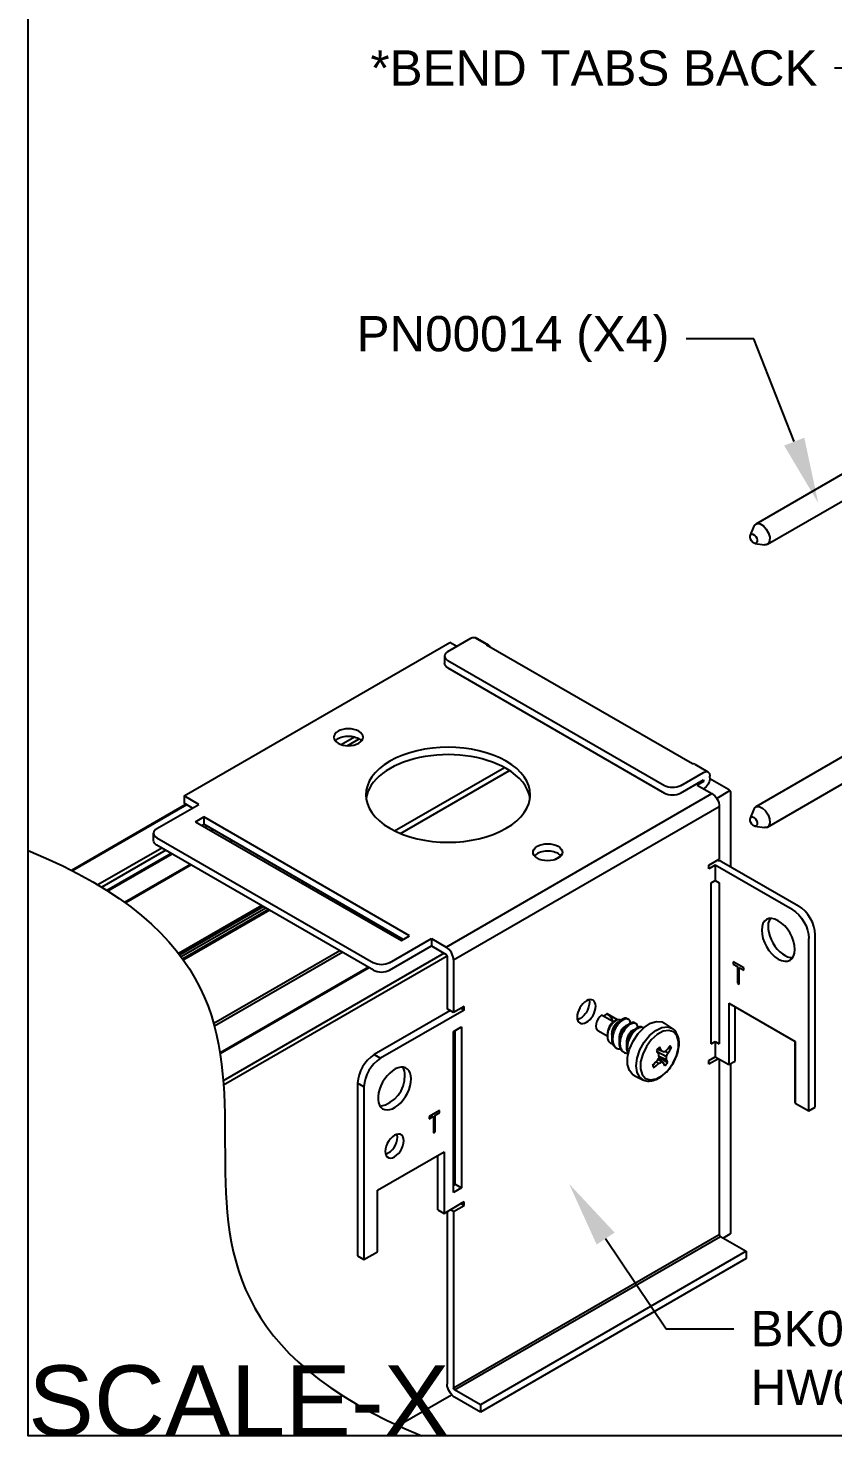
# Model space of a CAD drawing. Extents: x 0 to 9.5, y -12.2 to 0.1.
# Drawn here: x 0 to 4.28, y -12.18 to -4.68 of the extents above; entities that cross this region are included whole.
import ezdxf
from ezdxf import colors
from ezdxf.entities.mleader import LeaderData, LeaderLine
from ezdxf.math import Vec2, Vec3

# ---------------------------------------------------------------- set-up
doc = ezdxf.new("R2010")
doc.units = 0
doc.header["$LTSCALE"] = 0.5
doc.header["$MEASUREMENT"] = 0
for name, color, linetype in [('Dimension', 10, 'CONTINUOUS'), ('FAB DWG', 221, 'CONTINUOUS'), ('Hardware', 242, 'CONTINUOUS'), ('Housing', 150, 'CONTINUOUS'), ('Mounting', 4, 'CONTINUOUS'), ('WallMount Bracket', 190, 'CONTINUOUS')]:
    doc.layers.add(name, color=color, linetype=linetype)
doc.layers.add('Text-Unprinted', color=131, linetype='CONTINUOUS', plot=False)
doc.styles.add('LSAD_Standard', font='arial.ttf')
doc.styles.get("Standard").update_dxf_attribs({"font": 'arial.ttf'})

msp = doc.modelspace()

# ---------------------------------------------------------------- linework, layer by layer
at = {"layer": 'Dimension', "transparency": 16777216}
msp.add_open_spline([(0, -9.0547), (1.0428, -9.4846), (1.0471, -10.6126), (1.0513, -11.7405), (2.0941, -12.1704)], degree=3, dxfattribs=at)
at = {"layer": 'Hardware', "linetype": 'Continuous', "lineweight": 25, "transparency": 16777216}
for p, q in [((4.368, -7.0301), (3.8716, -7.3166)), ((3.9336, -7.424), (4.43, -7.1375)), ((3.8617, -7.3286), (3.8421, -7.3764)), ((3.8671, -7.4197), (3.9183, -7.4267)), ((4.3693, -8.5349), (3.8716, -8.8222)), ((3.9336, -8.9296), (4.4302, -8.643)), ((3.8617, -8.8342), (3.8421, -8.882)), ((3.8671, -8.9253), (3.9183, -8.9323)), ((3.9302, -8.9312), (3.9183, -8.9323))]:
    msp.add_line(p, q, dxfattribs=at)
at = {"layer": 'Hardware', "transparency": 16777216}
for p, q in [((3.1102, -9.9647), (3.0508, -9.9304)), ((3.0794, -9.9236), (3.0605, -9.936)), ((3.0813, -9.9245), (3.0794, -9.9236)), ((3.1352, -9.9556), (3.0813, -9.9245)), ((3.128, -9.9585), (3.1193, -9.9636)), ((3.1943, -9.9536), (3.1895, -9.9508)), ((3.2336, -9.9763), (3.2287, -9.9734)), ((3.4287, -10.0016), (3.3854, -9.9728)), ((3.0306, -10.0122), (3.0837, -10.0429)), ((3.0834, -10.0256), (3.0834, -10.0418)), ((3.2724, -9.9987), (3.268, -9.9961)), ((3.1271, -10.1041), (3.132, -10.107)), ((3.3486, -10.1124), (3.3836, -10.1269)), ((3.3489, -10.112), (3.372, -10.1216)), ((3.39, -10.1226), (3.4052, -10.1316)), ((3.4075, -10.1033), (3.4228, -10.1062)), ((3.1664, -10.1268), (3.1713, -10.1296)), ((3.341, -10.18), (3.3544, -10.1888)), ((3.3466, -10.1252), (3.3962, -10.1502)), ((3.3515, -10.1664), (3.3697, -10.1801)), ((3.353, -10.164), (3.3799, -10.1846)), ((3.3565, -10.1488), (3.3961, -10.1662)), ((3.3569, -10.1548), (3.4027, -10.1831)), ((3.2245, -10.2515), (3.2711, -10.2745)), ((3.3246, -10.2014), (3.3304, -10.2103))]:
    msp.add_line(p, q, dxfattribs=at)
at = {"layer": 'Hardware', "linetype": 'Continuous', "lineweight": 25, "transparency": 16777216, "flags": 128}
for points in [[(3.8617, -7.3286), (3.8667, -7.3206), (3.8791, -7.314), (3.895, -7.3161), (3.9121, -7.3264), (3.9278, -7.3434), (3.9396, -7.3645), (3.9458, -7.3865), (3.9454, -7.406), (3.9385, -7.4201), (3.9262, -7.4266), (3.9183, -7.4267)], [(3.8713, -7.3829), (3.8765, -7.3922), (3.8792, -7.4019), (3.8791, -7.4106), (3.876, -7.4168), (3.8706, -7.4197), (3.8636, -7.4188), (3.856, -7.4142), (3.8491, -7.4067), (3.8439, -7.3974), (3.8411, -7.3877), (3.8413, -7.3791), (3.8443, -7.3729), (3.8498, -7.37), (3.8568, -7.3709), (3.8644, -7.3754), (3.8713, -7.3829)], [(3.8617, -8.8342), (3.8641, -8.8295), (3.8751, -8.8207), (3.8902, -8.8202), (3.9072, -8.8282), (3.9236, -8.8435), (3.9367, -8.8638), (3.9447, -8.8859), (3.9462, -8.9064), (3.9411, -8.9224), (3.9302, -8.9312), (3.9302, -8.9312)], [(3.8452, -8.9058), (3.8416, -8.896), (3.841, -8.887), (3.8432, -8.8799), (3.848, -8.876), (3.8547, -8.8758), (3.8622, -8.8794), (3.8694, -8.8861), (3.8752, -8.8951), (3.8787, -8.9048), (3.8794, -8.9139), (3.8772, -8.9209), (3.8724, -8.9248), (3.8657, -8.925), (3.8582, -8.9215), (3.851, -8.9147), (3.8452, -8.9058)]]:
    msp.add_lwpolyline(points, dxfattribs=at)
at = {"layer": 'Hardware', "transparency": 16777216, "flags": 128}
for points in [[(3.0508, -9.9304), (3.041, -9.9394), (3.0325, -9.9507), (3.0258, -9.9635), (3.0216, -9.9766), (3.0201, -9.9891), (3.0216, -9.9999), (3.0258, -10.0082), (3.0306, -10.0122)], [(3.1992, -10.2263), (3.1894, -10.1945), (3.1895, -10.1552), (3.1996, -10.1119), (3.2189, -10.0686), (3.2455, -10.0289), (3.2771, -9.9965), (3.311, -9.9742), (3.344, -9.964), (3.3734, -9.9668), (3.3854, -9.9728)], [(3.2708, -10.2743), (3.2546, -10.2618), (3.2403, -10.2354), (3.2355, -10.2002), (3.2406, -10.1593), (3.2551, -10.1164), (3.2778, -10.0753), (3.3067, -10.0396), (3.3391, -10.0125), (3.3723, -9.9964), (3.4031, -9.9928), (3.4288, -10.0017)], [(3.2673, -10.2476), (3.2854, -10.2676), (3.3107, -10.2754), (3.3409, -10.2704), (3.3728, -10.2529), (3.4035, -10.2248), (3.4298, -10.1887), (3.4493, -10.1482), (3.46, -10.1072), (3.4608, -10.0698), (3.4518, -10.0397), (3.4337, -10.0197), (3.4083, -10.0118), (3.3782, -10.0169), (3.3463, -10.0343), (3.3156, -10.0625), (3.2893, -10.0986), (3.2698, -10.1391), (3.2591, -10.18), (3.2583, -10.2174), (3.2673, -10.2476)], [(3.2245, -10.2515), (3.2182, -10.2478), (3.1992, -10.2263)]]:
    msp.add_lwpolyline(points, dxfattribs=at)
at = {"layer": 'Hardware', "transparency": 16777216}
for centre, radius, start, end in [((3.1593, -10.0281), 0.0759, 121.85563, 178.14975), ((3.4346, -10.185), 0.1126, 132.39752, 144.44712), ((2.6836, -10.5432), 0.7838, 30.96929, 32.72508), ((2.9632, -10.3815), 0.4844, 32.45401, 35.26749), ((1.0776, -15.1181), 5.4981, 65.20249, 65.33581), ((3.147, -9.7719), 0.4267, 303.66929, 305.93261), ((3.0067, -9.8182), 0.4921, 322.56709, 326.14561), ((3.0599, -9.8739), 0.4308, 323.2582, 327.37993), ((3.3906, -10.1147), 0.0333, 14.81794, 42.03153), ((2.9457, -9.765), 0.5731, 311.16728, 314.39974), ((3.3552, -10.188), 0.0333, 194.81794, 222.03153), ((3.0207, -9.8395), 0.4831, 309.87607, 313.69459), ((2.8665, -9.8801), 0.5633, 328.48421, 330.57958), ((3.163, -9.8372), 0.4004, 298.55246, 301.07736), ((2.8735, -10.1888), 0.4847, 3.78468, 5.78497), ((3.6376, -9.5901), 0.6479, 245.58034, 246.56265), ((3.0948, -10.3199), 0.3156, 22.17768, 25.39827), ((3.3111, -10.1177), 0.1126, 312.39752, 324.44712), ((3.0674, -10.1571), 0.3288, 358.40337, 1.19391), ((3.2, -10.2523), 0.2141, 18.8563, 23.70525), ((2.9602, -9.9284), 0.4892, 333.02831, 335.44752)]:
    msp.add_arc(centre, radius, start, end, dxfattribs=at)
msp.add_ellipse((3.0359, -9.9568), major_axis=(0.0734, -0.0214), ratio=0.636923, start_param=0.2745, end_param=1.131356, dxfattribs=at)
for points, knots in [([(3.1094, -9.9744), (3.1127, -9.9709), (3.1201, -9.9633), (3.132, -9.9557), (3.1431, -9.9529), (3.1507, -9.9539), (3.1529, -9.9574), (3.1534, -9.9582)], [0, 0, 0, 0, 0.198403, 0.437384, 0.679844, 0.928294, 1, 1, 1, 1]), ([(3.1525, -9.9664), (3.1512, -9.9657), (3.148, -9.9637), (3.1399, -9.9667), (3.1298, -9.9739), (3.1225, -9.9816), (3.1191, -9.9853)], [0, 0, 0, 0, 0.181246, 0.465442, 0.746856, 1, 1, 1, 1]), ([(3.189, -9.9514), (3.1885, -9.9508), (3.1845, -9.9463), (3.1705, -9.9478), (3.1506, -9.9575), (3.1376, -9.9726), (3.1312, -9.9801)], [0, 0, 0, 0, 0.044871, 0.357334, 0.682909, 1, 1, 1, 1]), ([(3.205, -9.9744), (3.2047, -9.9708), (3.2038, -9.9599), (3.1933, -9.9511), (3.1759, -9.9499), (3.1554, -9.9605), (3.1424, -9.9755), (3.1361, -9.983)], [0, 0, 0, 0, 0.108019, 0.333276, 0.55139, 0.778656, 1, 1, 1, 1]), ([(3.2283, -9.9741), (3.2278, -9.9735), (3.2238, -9.9689), (3.2098, -9.9705), (3.1899, -9.9802), (3.1769, -9.9953), (3.1705, -10.0028)], [0, 0, 0, 0, 0.044871, 0.357334, 0.682909, 1, 1, 1, 1]), ([(3.2443, -9.997), (3.244, -9.9935), (3.2431, -9.9826), (3.2326, -9.9737), (3.2152, -9.9726), (3.1947, -9.9831), (3.1817, -9.9982), (3.1753, -10.0056)], [0, 0, 0, 0, 0.108019, 0.333276, 0.55139, 0.778656, 1, 1, 1, 1]), ([(3.1115, -10.0849), (3.1107, -10.0849), (3.1038, -10.0849), (3.0943, -10.0771), (3.0852, -10.0619), (3.0824, -10.0413), (3.0857, -10.0186), (3.0942, -9.9963), (3.103, -9.982), (3.1084, -9.9755), (3.1094, -9.9744)], [0, 0, 0, 0, 0.022297, 0.194605, 0.355817, 0.515108, 0.674685, 0.823565, 0.970151, 1, 1, 1, 1]), ([(3.1191, -9.9853), (3.1159, -9.9909), (3.1093, -10.0023), (3.1054, -10.0221), (3.1041, -10.0359), (3.1062, -10.041), (3.1063, -10.0413)], [0, 0, 0, 0, 0.326901, 0.662879, 0.984838, 1, 1, 1, 1]), ([(3.1312, -9.9801), (3.1255, -9.9889), (3.1141, -10.0068), (3.1051, -10.0386), (3.1041, -10.068), (3.1114, -10.092), (3.1225, -10.0999), (3.1275, -10.1035)], [0, 0, 0, 0, 0.203832, 0.413117, 0.613974, 0.821409, 1, 1, 1, 1]), ([(3.1361, -9.983), (3.1304, -9.9918), (3.119, -10.0096), (3.11, -10.0413), (3.1088, -10.0711), (3.1171, -10.0951), (3.1323, -10.11), (3.146, -10.1108), (3.1521, -10.1112)], [0, 0, 0, 0, 0.170918, 0.346408, 0.514831, 0.68877, 0.862709, 1, 1, 1, 1]), ([(3.1912, -9.9885), (3.1909, -9.9882), (3.1888, -9.9856), (3.1807, -9.9868), (3.1696, -9.9936), (3.158, -10.0072), (3.1487, -10.0252), (3.1446, -10.0448), (3.1434, -10.0586), (3.1455, -10.0637), (3.1456, -10.0639)], [0, 0, 0, 0, 0.02279, 0.1813023, 0.3467171, 0.5076626, 0.6686081, 0.8340228, 0.9925351, 1, 1, 1, 1]), ([(3.1705, -10.0028), (3.1648, -10.0116), (3.1534, -10.0295), (3.1444, -10.0613), (3.1433, -10.0907), (3.1507, -10.1146), (3.1617, -10.1225), (3.1668, -10.1262)], [0, 0, 0, 0, 0.203832, 0.413117, 0.613974, 0.821409, 1, 1, 1, 1]), ([(3.1753, -10.0056), (3.1697, -10.0144), (3.1582, -10.0323), (3.1493, -10.064), (3.1481, -10.0938), (3.1564, -10.1177), (3.1716, -10.1326), (3.1853, -10.1335), (3.1913, -10.1338)], [0, 0, 0, 0, 0.170918, 0.346408, 0.514831, 0.68877, 0.862709, 1, 1, 1, 1]), ([(3.2305, -10.0112), (3.2302, -10.0109), (3.2281, -10.0083), (3.22, -10.0095), (3.2089, -10.0163), (3.1973, -10.0299), (3.188, -10.0479), (3.1839, -10.0674), (3.1827, -10.0813), (3.1848, -10.0864), (3.1849, -10.0866)], [0, 0, 0, 0, 0.02279, 0.1813023, 0.3467171, 0.5076626, 0.6686081, 0.8340228, 0.9925351, 1, 1, 1, 1]), ([(3.2098, -10.0255), (3.2041, -10.0343), (3.1926, -10.0522), (3.1838, -10.0838), (3.1821, -10.113), (3.1883, -10.1271), (3.1913, -10.1338)], [0, 0, 0, 0, 0.254588, 0.515987, 0.766859, 1, 1, 1, 1]), ([(3.2146, -10.0283), (3.209, -10.0371), (3.1975, -10.055), (3.1888, -10.0865), (3.1868, -10.113), (3.1918, -10.1248), (3.1937, -10.1293)], [0, 0, 0, 0, 0.276721, 0.560845, 0.833527, 1, 1, 1, 1]), ([(3.2676, -9.9968), (3.2671, -9.9962), (3.2631, -9.9916), (3.2491, -9.9932), (3.2292, -10.0028), (3.2162, -10.018), (3.2098, -10.0255)], [0, 0, 0, 0, 0.044871, 0.357334, 0.682909, 1, 1, 1, 1]), ([(3.2725, -9.9996), (3.272, -9.999), (3.268, -9.9944), (3.254, -9.996), (3.2341, -10.0056), (3.2211, -10.0208), (3.2146, -10.0283)], [0, 0, 0, 0, 0.044871, 0.357334, 0.682909, 1, 1, 1, 1]), ([(3.3752, -10.2517), (3.3825, -10.246), (3.4003, -10.232), (3.4247, -10.2003), (3.4463, -10.1613), (3.4603, -10.1198), (3.4649, -10.0796), (3.4622, -10.0488), (3.4543, -10.0348), (3.4518, -10.0304)], [0, 0, 0, 0, 0.111292, 0.273121, 0.434693, 0.59683, 0.760397, 0.926473, 1, 1, 1, 1]), ([(3.4518, -10.0304), (3.4499, -10.0258), (3.4449, -10.0138), (3.4347, -10.0068), (3.4284, -10.0025)], [0, 0, 0, 0, 0.387348, 1, 1, 1, 1]), ([(3.2711, -10.2734), (3.2725, -10.2745), (3.2815, -10.2813), (3.304, -10.2829), (3.3343, -10.2773), (3.359, -10.2661), (3.372, -10.2545), (3.3752, -10.2517)], [0, 0, 0, 0, 0.051195, 0.329793, 0.608903, 0.904587, 1, 1, 1, 1])]:
    msp.add_open_spline(points, degree=3, knots=knots, dxfattribs=at)
at = {"layer": 'Housing', "linetype": 'Continuous', "lineweight": 25, "transparency": 16777216, "extrusion": (4.38462e-15, 0.816497, 0.57735)}
for p, q in [((1.6646, -8.4904), (1.7356, -8.4494)), ((1.6967, -8.4963), (1.7605, -8.4595)), ((1.9499, -8.9497), (2.5338, -8.6126)), ((1.9812, -8.9637), (2.5612, -8.6289)), ((3.6271, -8.6704), (3.7266, -8.7278)), ((3.6654, -8.7754), (3.7341, -8.7357)), ((3.7372, -8.7462), (3.7372, -9.1402)), ((0.9429, -8.9315), (0.953, -8.9257)), ((0.9712, -8.9479), (0.9813, -8.9421)), ((0.9857, -8.9446), (0.9756, -8.9504)), ((1.0835, -9.0011), (1.0735, -9.0069)), ((1.0778, -9.0094), (1.0879, -9.0036)), ((2.8336, -9.0848), (2.8008, -9.1037)), ((1.4528, -9.2259), (1.4629, -9.2201)), ((1.4621, -9.2313), (1.4722, -9.2255)), ((1.4752, -9.2388), (1.4852, -9.233)), ((1.4888, -9.2467), (1.4988, -9.2409)), ((1.4899, -9.2473), (1.5, -9.2416)), ((1.4943, -9.2499), (1.5043, -9.2441)), ((1.8693, -9.4664), (1.8793, -9.4606)), ((1.8838, -9.4747), (1.8938, -9.4689)), ((3.7372, -10.1892), (3.7372, -11.0895)), ((3.7341, -11.0964), (3.6978, -11.1173))]:
    msp.add_line(p, q, dxfattribs=at)
at = {"layer": 'Housing', "linetype": 'Continuous', "lineweight": 25, "transparency": 16777216}
for p, q in [((0.84, -8.8083), (0.2304, -9.1602)), ((0.8444, -8.8108), (0.2351, -9.1626)), ((0.7114, -9.0411), (0.371, -9.2376)), ((0.7327, -9.0533), (0.3917, -9.2501)), ((0.7609, -9.0697), (0.419, -9.2671)), ((0.4232, -9.2697), (0.7653, -9.0722)), ((0.8632, -9.1287), (0.5133, -9.3307)), ((0.8676, -9.1312), (0.5172, -9.3335)), ((1.2426, -9.3477), (0.8007, -9.6028)), ((1.2519, -9.353), (0.8064, -9.6102)), ((1.2649, -9.3606), (0.8143, -9.6207)), ((1.2785, -9.3684), (0.8224, -9.6318)), ((1.2797, -9.3691), (0.823, -9.6327)), ((1.284, -9.3716), (0.8256, -9.6362)), ((1.659, -9.5881), (0.9872, -9.9759)), ((1.6735, -9.5964), (0.9912, -9.9903)), ((2.2139, -9.6015), (1.0379, -10.2804)), ((2.2295, -9.6169), (1.0395, -10.3039)), ((1.8107, -9.6757), (1.0209, -10.1316)), ((1.8151, -9.6782), (1.0216, -10.1363)), ((1.9689, -12.1159), (2.2534, -11.9517))]:
    msp.add_line(p, q, dxfattribs=at)
at = {"layer": 'Housing', "linetype": 'Continuous', "lineweight": 25, "transparency": 16777216, "extrusion": (2.32933e-16, 2.62682e-16, -1)}
msp.add_ellipse((3.7266, -8.7401), major_axis=(0.0075, -0.013), ratio=0.57735, start_param=-2.356194, end_param=-0.785398, dxfattribs=at)
at = {"layer": 'Housing', "linetype": 'Continuous', "lineweight": 25, "transparency": 16777216, "extrusion": (1.36785e-16, 2.0717e-16, -1)}
msp.add_ellipse((3.7266, -11.0834), major_axis=(0.0075, -0.013), ratio=0.57735, start_param=-0.785398, end_param=0, dxfattribs=at)
at = {"layer": 'Mounting', "linetype": 'Continuous', "lineweight": 25, "transparency": 16777216}
for p, q in [((0.8303, -8.7636), (2.2445, -7.9471)), ((2.4492, -7.9618), (2.3785, -7.921)), ((3.728, -10.1945), (3.7618, -10.175))]:
    msp.add_line(p, q, dxfattribs=at)
at = {"layer": 'Mounting', "linetype": 'Continuous', "lineweight": 25, "transparency": 16777216, "extrusion": (4.38462e-15, 0.816497, 0.57735)}
for p, q in [((2.2335, -7.9948), (2.356, -7.9241)), ((2.2803, -7.9678), (2.2445, -7.9471)), ((2.3799, -7.9217), (2.4506, -7.9625)), ((2.2159, -8.0193), (2.2159, -8.0583)), ((3.5346, -8.5933), (2.4386, -7.9605)), ((3.3861, -8.7093), (2.2335, -8.0438)), ((2.2335, -8.0828), (3.3861, -8.7483)), ((3.5466, -8.5953), (3.6173, -8.6361)), ((3.4709, -8.7093), (3.5935, -8.6385)), ((3.4709, -8.7483), (3.5936, -8.6775)), ((3.5936, -8.6873), (3.56, -8.7066)), ((3.5851, -8.6824), (3.5936, -8.6873)), ((3.5936, -8.6775), (3.5936, -8.6873)), ((3.6272, -8.6679), (3.6272, -8.658)), ((0.9084, -8.8087), (0.8303, -8.7636)), ((2.2239, -9.5682), (3.6381, -8.7517)), ((3.56, -8.7066), (3.6381, -8.7517)), ((0.6849, -8.9377), (0.9084, -8.8087)), ((0.8746, -8.8282), (0.8303, -8.8027)), ((2.2633, -9.6366), (3.6776, -8.8201)), ((3.6776, -8.8201), (3.6776, -9.1002)), ((0.89, -8.901), (0.9338, -8.8757)), ((0.89, -8.901), (1.986, -9.5338)), ((0.9338, -8.9147), (0.9238, -8.9205)), ((2.0299, -9.5084), (0.9338, -8.8757)), ((0.9338, -8.8757), (0.9338, -8.9147)), ((1.9961, -9.528), (0.9338, -8.9147)), ((0.6674, -9.0012), (0.6674, -8.9622)), ((0.6849, -8.9867), (1.8375, -9.6522)), ((1.8375, -9.6912), (0.6849, -9.0257)), ((3.6212, -9.1327), (3.6776, -9.1002)), ((3.6558, -9.1323), (3.6212, -9.1523)), ((3.6212, -9.1523), (3.6212, -9.1327)), ((3.6558, -9.1323), (3.6558, -9.2139)), ((4.0656, -9.3689), (3.6558, -9.1323)), ((3.6895, -9.1127), (4.0994, -9.3494)), ((3.6346, -9.2262), (3.6558, -9.2139)), ((3.6558, -9.2139), (3.677, -9.2262)), ((3.6346, -10.083), (3.6346, -9.2262)), ((3.677, -9.2262), (3.6775, -10.083)), ((1.9224, -9.6522), (2.1458, -9.5231)), ((1.986, -9.5338), (2.0299, -9.5084)), ((2.1458, -9.5231), (2.2239, -9.5682)), ((2.1458, -9.5231), (2.1458, -9.5622)), ((4.154, -10.4405), (4.154, -9.522)), ((4.1878, -10.421), (4.1878, -9.5024)), ((1.9224, -9.6912), (2.1458, -9.5622)), ((2.1458, -9.5622), (2.2239, -9.6072)), ((2.2295, -9.617), (2.2295, -9.8972)), ((2.2633, -9.6366), (2.2633, -9.9167)), ((3.8074, -9.6796), (3.7517, -9.6474)), ((3.7517, -9.6474), (3.7517, -9.659)), ((3.7517, -9.659), (3.7751, -9.6725)), ((3.7751, -9.6725), (3.7751, -9.76)), ((3.784, -9.7652), (3.784, -9.6777)), ((3.784, -9.6777), (3.8074, -9.6912)), ((3.8074, -9.6912), (3.8074, -9.6796)), ((3.7751, -9.76), (3.784, -9.7652)), ((3.728, -9.8663), (4.0815, -10.0704)), ((3.728, -9.8663), (3.728, -10.1945)), ((3.7618, -10.175), (3.7618, -9.8858)), ((3.6346, -10.0835), (3.6558, -10.0712)), ((3.6558, -10.0712), (3.677, -10.0835)), ((3.6558, -10.0712), (3.6558, -10.1529)), ((4.0815, -10.0704), (4.0815, -10.3987)), ((4.0815, -10.3987), (4.0815, -10.0704)), ((3.6212, -10.1729), (3.6558, -10.1529)), ((3.6727, -10.1626), (3.6212, -10.1924)), ((3.6212, -10.1924), (3.6212, -10.1729)), ((3.6558, -10.1265), (3.6558, -10.1529)), ((3.6558, -10.1529), (3.728, -10.1945)), ((3.6776, -10.1654), (3.6776, -11.0991)), ((4.0815, -10.3987), (4.154, -10.4405)), ((4.154, -10.4405), (4.1878, -10.421)), ((2.2295, -10.9763), (2.2295, -11.896)), ((2.2633, -10.9763), (2.2633, -11.9156)), ((2.2633, -11.9156), (3.6776, -11.0991)), ((2.269, -11.9254), (3.6832, -11.1089)), ((3.6832, -11.1089), (3.8205, -11.1881)), ((3.8205, -11.1881), (2.4063, -12.0046)), ((3.8205, -11.2272), (2.4063, -12.0437)), ((3.8205, -11.1881), (3.8205, -11.2272)), ((2.4063, -12.0046), (2.269, -11.9254)), ((2.4063, -12.0437), (2.269, -11.9644)), ((2.4063, -12.0046), (2.4063, -12.0437))]:
    msp.add_line(p, q, dxfattribs=at)
at = {"layer": 'Mounting', "ltscale": 0.5, "transparency": 16777216}
msp.add_line((0.8303, -8.7636), (0.8303, -8.8027), dxfattribs=at)
at = {"layer": 'Mounting', "transparency": 16777216}
for p, q in [((2.2633, -9.9167), (2.2295, -9.8972)), ((2.3197, -9.8842), (2.2633, -9.9167)), ((2.3197, -9.9037), (2.3028, -9.8939)), ((2.3197, -9.9037), (2.3197, -9.8842)), ((2.2464, -9.9069), (1.8415, -10.1407)), ((2.3197, -9.9037), (1.8753, -10.1602)), ((2.2639, -10.0176), (2.2674, -10.0155)), ((2.2639, -10.8749), (2.2639, -10.0176)), ((2.2674, -10.0155), (2.3028, -9.9951)), ((2.2725, -10.8309), (2.2725, -10.0126)), ((2.3028, -9.9951), (2.3063, -9.9931)), ((2.3063, -9.9931), (2.3063, -10.8504)), ((1.8415, -10.1407), (1.8753, -10.1602)), ((1.7869, -10.3133), (1.7531, -10.2938)), ((1.7531, -10.2938), (1.7531, -11.2124)), ((1.7869, -10.3133), (1.7869, -11.2319)), ((2.1892, -10.4388), (2.1335, -10.471)), ((2.1335, -10.4826), (2.1569, -10.4691)), ((2.1335, -10.471), (2.1335, -10.4826)), ((2.1569, -10.4691), (2.1569, -10.5566)), ((2.1658, -10.4639), (2.1892, -10.4504)), ((2.1658, -10.5514), (2.1658, -10.4639)), ((2.1892, -10.4504), (2.1892, -10.4388)), ((2.1569, -10.5566), (2.1658, -10.5514)), ((1.8594, -10.8618), (2.2129, -10.6577)), ((2.1791, -10.9665), (2.1791, -10.6773)), ((2.2129, -10.6577), (2.2129, -10.986)), ((1.8594, -11.1901), (1.8594, -10.8618)), ((2.2639, -10.8359), (2.2725, -10.8309)), ((2.3063, -10.8504), (2.2639, -10.8749)), ((2.2725, -10.8309), (2.3063, -10.8504)), ((2.2633, -10.9764), (2.3197, -10.9439)), ((2.2674, -10.9546), (2.3028, -10.9341)), ((2.3197, -10.9244), (2.3028, -10.9341)), ((2.3197, -10.9439), (2.3028, -10.9341)), ((2.3197, -10.9439), (2.3197, -10.9244)), ((2.1791, -10.9665), (2.2129, -10.986)), ((2.2129, -10.986), (2.2674, -10.9546)), ((2.2633, -10.9764), (2.2464, -10.9666)), ((1.7531, -11.2124), (1.7869, -11.2319)), ((1.7869, -11.2319), (1.8594, -11.1901))]:
    msp.add_line(p, q, dxfattribs=at)
at = {"layer": 'Mounting', "transparency": 16777216, "flags": 128}
for points in [[(2.0379, -10.2705), (2.0366, -10.254), (2.0329, -10.2394), (2.0267, -10.2272), (2.0183, -10.2177), (2.0079, -10.2112), (1.9959, -10.2078), (1.9825, -10.2078), (1.9681, -10.211), (1.9533, -10.2174), (1.9383, -10.2268), (1.9236, -10.2389), (1.9097, -10.2533), (1.897, -10.2698), (1.8857, -10.2877), (1.8763, -10.3066), (1.869, -10.326), (1.864, -10.3452), (1.8615, -10.3637), (1.8615, -10.381), (1.864, -10.3966), (1.869, -10.41), (1.8763, -10.4209), (1.8857, -10.429), (1.897, -10.4339), (1.9097, -10.4356), (1.9236, -10.434), (1.9383, -10.4292), (1.9533, -10.4213), (1.9681, -10.4105), (1.9825, -10.3972), (1.9959, -10.3817), (2.0079, -10.3644), (2.0183, -10.3459), (2.0267, -10.3267), (2.0329, -10.3074), (2.0366, -10.2885), (2.0379, -10.2705)], [(1.999, -10.5991), (1.9978, -10.5871), (1.9941, -10.5772), (1.9882, -10.5697), (1.9804, -10.5652), (1.971, -10.5638), (1.9605, -10.5656), (1.9495, -10.5706), (1.9385, -10.5783), (1.928, -10.5886), (1.9187, -10.6008), (1.9108, -10.6144), (1.9049, -10.6287), (1.9013, -10.6429), (1.9, -10.6563), (1.9013, -10.6683), (1.9049, -10.6783), (1.9108, -10.6857), (1.9187, -10.6902), (1.928, -10.6916), (1.9385, -10.6898), (1.9495, -10.6849), (1.9605, -10.6771), (1.971, -10.6668), (1.9804, -10.6546), (1.9882, -10.641), (1.9941, -10.6268), (1.9978, -10.6126), (1.999, -10.5991)], [(1.9652, -10.5796), (1.964, -10.5676), (1.9633, -10.5649)]]:
    msp.add_lwpolyline(points, dxfattribs=at)
at = {"layer": 'Mounting', "linetype": 'Continuous', "lineweight": 25, "transparency": 16777216}
msp.add_arc((2.2291, -7.966), 0.0244, 189.20371, 189.21394, dxfattribs=at)
at = {"layer": 'Mounting', "transparency": 16777216}
for centre, radius, start, end in [((1.9442, -10.3021), 0.1913, 122.4763, 177.5237), ((1.978, -10.3216), 0.1913, 122.4764, 177.5236), ((1.8407, -10.2556), 0.1635, 281.20525, 1.62297), ((1.9301, -10.2471), 0.0741, 356.97949, 32.23354), ((1.8659, -10.5785), 0.0994, 291.31374, 359.33419)]:
    msp.add_arc(centre, radius, start, end, dxfattribs=at)
at = {"layer": 'Mounting', "linetype": 'Continuous', "lineweight": 25, "transparency": 16777216, "extrusion": (-6.09555e-17, 2.27489e-16, -1)}
msp.add_ellipse((2.356, -7.963), major_axis=(0.0239, 0.0413), ratio=0.57735, start_param=-0.785398, end_param=0, dxfattribs=at)
at = {"layer": 'Mounting', "linetype": 'Continuous', "lineweight": 25, "transparency": 16777216}
for centre, major_axis, start_param, end_param in [((2.2759, -8.0193), (-0.06, 0), -0.785398, 0.785398), ((2.4268, -8.0038), (0.0239, 0.0413), -0.427715, 0.427715), ((1.7039, -8.4515), (-0.078, 0), -2.356194, 3.926991), ((2.2342, -8.7577), (-0.4375, 0), -2.356194, 3.926991), ((2.2342, -8.7967), (-0.4375, 0), -2.356194, -0.077334), ((2.2342, -8.7967), (0.4375, 0), 0.077334, 0.785398), ((3.5228, -8.6366), (0.0239, 0.0413), 0, 0.427715), ((3.4285, -8.7238), (0.06, 0), -2.356194, -0.785398), ((0.7274, -8.9622), (-0.06, 0), -0.785398, 0.785398), ((2.7645, -9.1029), (-0.078, 0), -2.356194, -0.448184), ((2.7645, -9.1029), (-0.078, 0), -2.693409, -2.356194), ((4.0994, -9.4514), (-0.0625, 0.1083), -2.356194, -0.785398), ((3.9914, -9.5301), (0.0625, -0.1083), -5.497787, 0.785398), ((4.0252, -9.5106), (-0.0625, 0.1083), 0.273806, 2.867787), ((2.2239, -9.6138), (-0.0279, 0.0483), -2.356194, -0.785398), ((2.2239, -9.6138), (-0.004, 0.00693), -2.356194, -0.785398), ((1.88, -9.6667), (0.06, 0), -2.356194, -0.785398), ((2.9705, -9.9119), (-0.035, -0.0606), -5.497787, 0.785398), ((3.6832, -11.1023), (0.004, -0.00693), -2.356194, -0.785398)]:
    msp.add_ellipse(centre, major_axis=major_axis, ratio=0.57735, start_param=start_param, end_param=end_param, dxfattribs=at)
at = {"layer": 'Mounting', "linetype": 'Continuous', "lineweight": 25, "transparency": 16777216, "extrusion": (-3.63191e-17, -8.08537e-31, -1)}
msp.add_ellipse((2.2759, -8.0583), major_axis=(-0.06, 0), ratio=0.57735, start_param=-0.785398, end_param=0, dxfattribs=at)
at = {"layer": 'Mounting', "linetype": 'Continuous', "lineweight": 25, "transparency": 16777216, "extrusion": (-4.66434e-17, -5.55112e-17, -1)}
msp.add_ellipse((1.7039, -8.4905), major_axis=(0.078, 0), ratio=0.57735, start_param=-2.693409, end_param=-0.785398, dxfattribs=at)
at = {"layer": 'Mounting', "linetype": 'Continuous', "lineweight": 25, "transparency": 16777216, "extrusion": (-6.4674e-17, 1.65537e-16, -1)}
msp.add_ellipse((3.5935, -8.6775), major_axis=(0.0239, 0.0413), ratio=0.57735, start_param=-0.785398, end_param=0.785398, dxfattribs=at)
at = {"layer": 'Mounting', "linetype": 'Continuous', "lineweight": 25, "transparency": 16777216, "extrusion": (-2.29215e-16, 3.24633e-16, -1)}
msp.add_ellipse((3.5935, -8.6874), major_axis=(-0.0239, -0.0413), ratio=0.57735, start_param=-2.356194, end_param=-0.795826, dxfattribs=at)
at = {"layer": 'Mounting', "linetype": 'Continuous', "lineweight": 25, "transparency": 16777216, "extrusion": (3.92534e-17, -7.07077e-30, -1)}
msp.add_ellipse((3.4285, -8.6848), major_axis=(-0.06, 0), ratio=0.57735, start_param=-2.356194, end_param=-0.785398, dxfattribs=at)
at = {"layer": 'Mounting', "linetype": 'Continuous', "lineweight": 25, "transparency": 16777216, "extrusion": (-4.63483e-17, 3.57833e-16, -1)}
msp.add_ellipse((3.6381, -8.7973), major_axis=(0.0279, -0.0483), ratio=0.57735, start_param=-2.356194, end_param=-0.785398, dxfattribs=at)
at = {"layer": 'Mounting', "linetype": 'Continuous', "lineweight": 25, "transparency": 16777216, "extrusion": (-8.75869e-18, -1.11022e-16, -1)}
msp.add_ellipse((0.7274, -9.0012), major_axis=(-0.06, 0), ratio=0.57735, start_param=-0.785398, end_param=0, dxfattribs=at)
at = {"layer": 'Mounting', "linetype": 'Continuous', "lineweight": 25, "transparency": 16777216, "extrusion": (2.56806e-17, -1.39652e-31, -1)}
msp.add_ellipse((2.7645, -9.0639), major_axis=(0.078, 0), ratio=0.57735, start_param=-0.785398, end_param=5.497787, dxfattribs=at)
at = {"layer": 'Mounting', "linetype": 'Continuous', "lineweight": 25, "transparency": 16777216, "extrusion": (4.56106e-17, 1.66533e-16, -1)}
msp.add_ellipse((3.6558, -9.1322), major_axis=(0.0477, 0), ratio=0.57735, start_param=-1.307787, end_param=-0.785398, dxfattribs=at)
at = {"layer": 'Mounting', "linetype": 'Continuous', "lineweight": 25, "transparency": 16777216, "extrusion": (-1.11556e-17, 1.85856e-16, -1)}
msp.add_ellipse((4.0656, -9.4709), major_axis=(0.0625, -0.1083), ratio=0.57735, start_param=-2.356194, end_param=-0.785398, dxfattribs=at)
at = {"layer": 'Mounting', "linetype": 'Continuous', "lineweight": 25, "transparency": 16777216, "extrusion": (-4.38182e-17, 1.11022e-16, -1)}
msp.add_ellipse((1.88, -9.6277), major_axis=(-0.06, 0), ratio=0.57735, start_param=-2.356194, end_param=-0.785398, dxfattribs=at)
at = {"layer": 'Mounting', "linetype": 'Continuous', "lineweight": 25, "transparency": 16777216, "extrusion": (-2.08896e-16, 2.48804e-16, -1)}
msp.add_ellipse((2.9367, -9.8924), major_axis=(-0.035, -0.0606), ratio=0.57735, start_param=-2.637683, end_param=-0.785398, dxfattribs=at)
at = {"layer": 'Mounting', "linetype": 'Continuous', "lineweight": 25, "transparency": 16777216, "extrusion": (-1.0903e-16, 2.55245e-16, -1)}
msp.add_ellipse((2.9367, -9.8924), major_axis=(-0.035, -0.0606), ratio=0.57735, start_param=-0.785398, end_param=-0.50391, dxfattribs=at)
at = {"layer": 'Mounting', "linetype": 'Continuous', "lineweight": 25, "transparency": 16777216, "extrusion": (2.20443e-17, 4.61419e-16, -1)}
msp.add_ellipse((2.269, -11.9188), major_axis=(-0.0279, 0.0483), ratio=0.57735, start_param=-2.356194, end_param=-0.785398, dxfattribs=at)
at = {"layer": 'Mounting', "linetype": 'Continuous', "lineweight": 25, "transparency": 16777216, "extrusion": (1.81141e-16, 2.96878e-16, -1)}
msp.add_ellipse((2.269, -11.9188), major_axis=(-0.004, 0.00693), ratio=0.57735, start_param=-2.356194, end_param=-0.785398, dxfattribs=at)
at = {"layer": 'Text-Unprinted', "ltscale": 0.5, "transparency": 16777216}
msp.add_lwpolyline([(0, 0), (9.521, 0), (9.521, -12.1704), (0, -12.1704)], close=True, dxfattribs=at)
at = {"layer": 'WallMount Bracket', "linetype": 'Continuous', "lineweight": 25, "transparency": 16777216, "extrusion": (-2.62769e-17, 1.66533e-16, -1)}
msp.add_ellipse((1.7039, -8.4905), major_axis=(0.078, 0), ratio=0.57735, start_param=-0.785398, end_param=-0.448184, dxfattribs=at)

# ---------------------------------------------------------------- texts
at = {"layer": 'Text-Unprinted', "ltscale": 0.5, "transparency": 16777216, "style": 'LSAD_Standard'}
msp.add_attdef('SCALE-X', (0, -12.1704), 'XEffectiveScaleFactor', height=0.375, dxfattribs=at)

# ---------------------------------------------------------------- leaders
at = {"layer": 'FAB DWG', "transparency": 16777216}
ml = msp.add_multileader_mtext('Standard', dxfattribs=at)
ml.set_content('*BEND TABS BACK', color=256)
ml.set_leader_properties()
ml.build(insert=Vec2(0, 0))
ml.multileader.update_dxf_attribs({"dogleg_length": 0.36, "arrow_head_size": 0.35})
ctx = ml.context
ctx.base_point, ctx.char_height, ctx.arrow_head_size, ctx.landing_gap_size, ctx.plane_origin = Vec3(1.7397, -4.8903), 0.188, 0.35, 0.09, Vec3(1.3402, -0.822)
ctx.text_align_type = 2
notes = []
notes.append((ctx, [(0, (1, 1, 0), (4.6499, -4.8903), (-1, 0), 0.36, [(0, [(5.5013, -6.8824)], 0, [])])]))
ctx.mtext.insert, ctx.mtext.alignment, ctx.mtext.flow_direction = Vec3(4.1999, -4.7947), 3, 5
ml = msp.add_multileader_mtext('Standard', dxfattribs=at)
ml.set_content('PN00014 (X4)', color=256)
ml.set_leader_properties()
ml.build(insert=Vec2(0, 0))
ml.multileader.update_dxf_attribs({"dogleg_length": 0.36, "arrow_head_size": 0.35})
ctx = ml.context
ctx.base_point, ctx.char_height, ctx.arrow_head_size, ctx.landing_gap_size, ctx.plane_origin = Vec3(1.6872, -6.3307), 0.188, 0.35, 0.09, Vec3(7.8558, 4.4084)
ctx.text_align_type = 2
notes.append((ctx, [(0, (1, 1, 0), (3.8618, -6.3307), (-1, 0), 0.36, [(0, [(4.2039, -7.2037)], 0, [])])]))
ctx.mtext.insert, ctx.mtext.alignment, ctx.mtext.flow_direction = Vec3(3.4118, -6.2091), 3, 5
ml = msp.add_multileader_mtext('Standard', dxfattribs=at)
ml.set_content('BK00933\\PHW08380', color=256)
ml.set_leader_properties()
ml.build(insert=Vec2(0, 0))
ml.multileader.update_dxf_attribs({"dogleg_length": 0.36, "arrow_head_size": 0.35})
ctx = ml.context
ctx.base_point, ctx.char_height, ctx.arrow_head_size, ctx.landing_gap_size, ctx.plane_origin = Vec3(3.754, -11.6011), 0.188, 0.35, 0.09, Vec3(0.3444, 3.2024)
notes.append((ctx, [(1, (1, 1, 0), (3.394, -11.6011), (1, 0), 0.36, [(0, [(2.8784, -10.8293)], 0, [])])]))
ctx.mtext.insert, ctx.mtext.width, ctx.mtext.flow_direction = Vec3(3.844, -11.5054), 1.049517, 5
for ctx, leaders in notes:
    for number, flags, end, landing, length, lines in leaders:
        leader = LeaderData()
        leader.index, (leader.has_last_leader_line, leader.has_dogleg_vector, leader.attachment_direction) = number, flags
        leader.last_leader_point, leader.dogleg_vector, leader.dogleg_length = Vec3(end), Vec3(landing), length
        for number, points, colour, breaks in lines:
            line = LeaderLine()
            line.index, line.vertices, line.color, line.breaks = number, Vec3.list(points), colors.encode_raw_color(colour), breaks
            leader.lines.append(line)
        ctx.leaders.append(leader)

doc.saveas('drawing.dxf')
